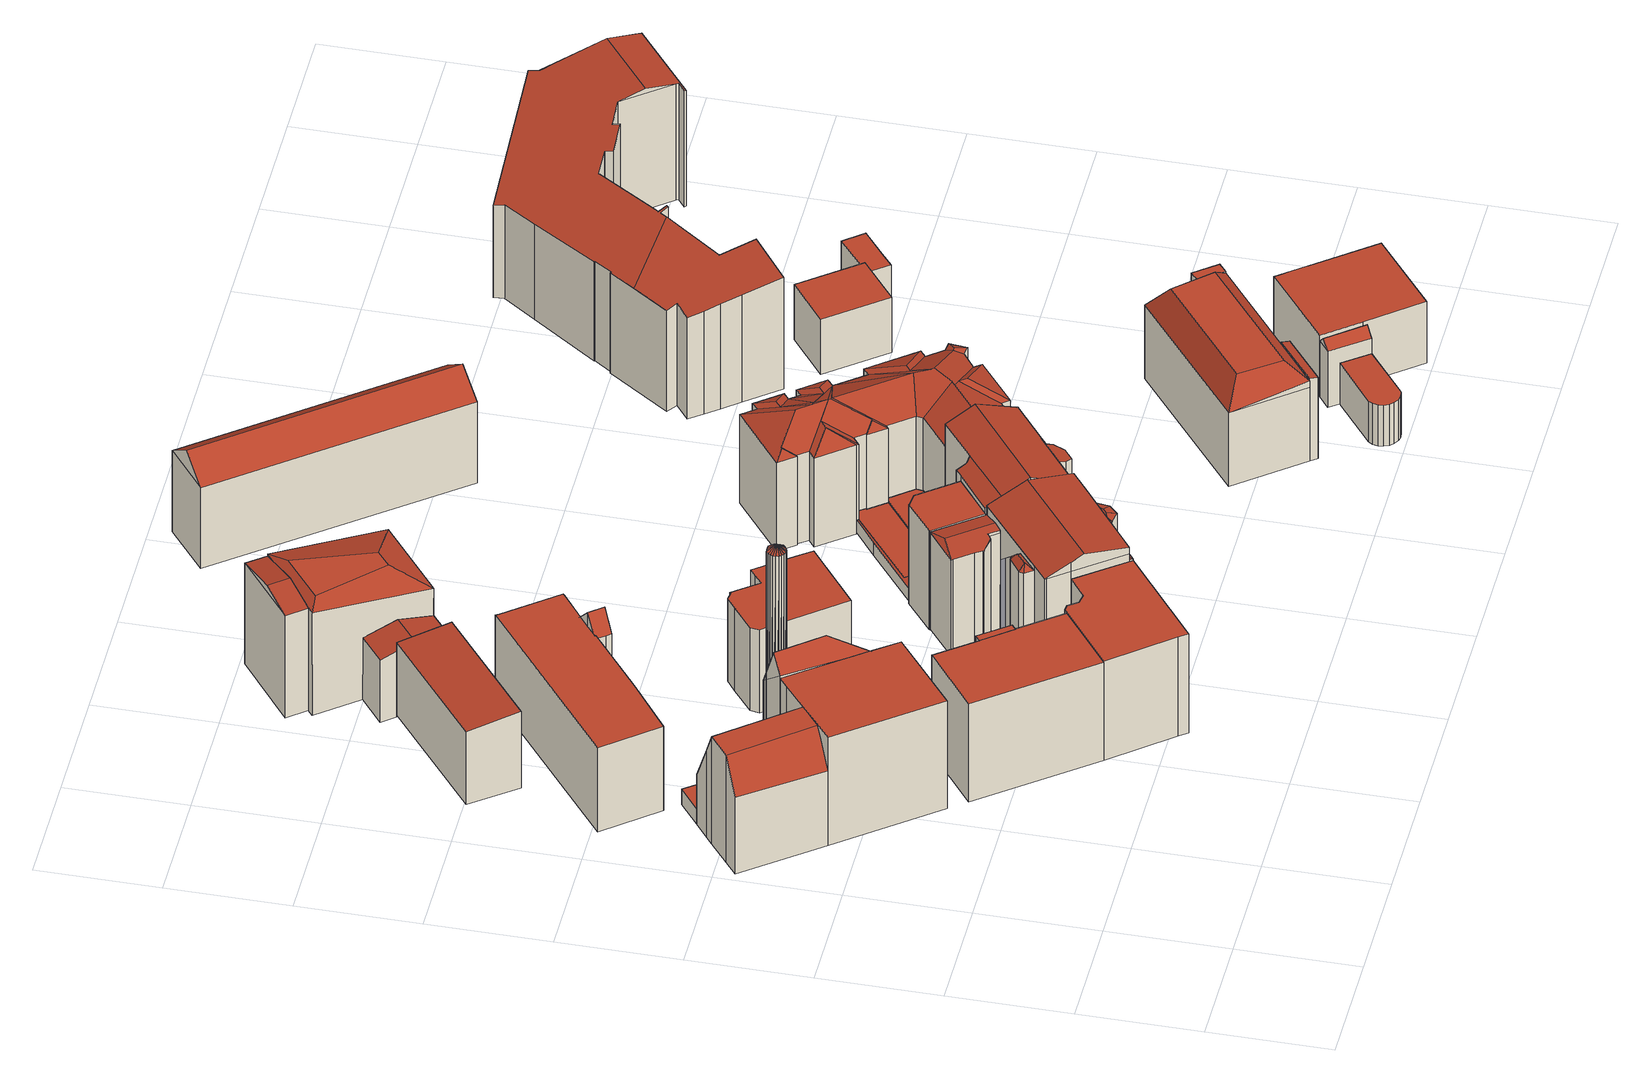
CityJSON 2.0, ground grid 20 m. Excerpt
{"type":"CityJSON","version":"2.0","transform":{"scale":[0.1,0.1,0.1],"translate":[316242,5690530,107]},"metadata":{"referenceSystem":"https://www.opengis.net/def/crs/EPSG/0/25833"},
"CityObjects":{
"building1":{"type":"Building","attributes":{"Gemeindeschluessel":14713000,"Geometrietyp2DReferenz":"3000","function":"31001_9998","roofType":"9999"},"children":["building1-1","building1-2","building1-3","building1-4"]},
"building1-1":{"type":"BuildingPart","attributes":{"Dachtyp_tdc":"tdcPolyFlatRoof","Dachneigung":0,"QualitaetDacherkennung":84,"Geometrietyp2DReferenz":"3000","roofType":"1000","measuredHeight":3.02},"parents":["building1"],"geometry":[{"type":"MultiSurface","lod":"2","boundaries":[[[0,1,2,3]],[[1,4,5,2]],[[4,1,0,6]],[[7,3,2,5]],[[6,0,3,7]],[[7,5,4,6]]],"semantics":{"surfaces":[{"type":"WallSurface"},{"type":"RoofSurface"},{"type":"GroundSurface"},{"type":"ClosureSurface"}],"values":[0,0,1,2,0,3]}}]},
"building1-2":{"type":"BuildingPart","attributes":{"Dachtyp_tdc":"tdcPolyFlatRoof","Dachneigung":0,"QualitaetDacherkennung":34,"Geometrietyp2DReferenz":"3000","roofType":"1000","measuredHeight":20.84},"parents":["building1"],"geometry":[{"type":"MultiSurface","lod":"2","boundaries":[[[8,9,10,11,12]],[[9,13,14,10]],[[13,15,16,14]],[[15,17,18,16]],[[17,19,20,21,18]],[[22,23,24,25,26]],[[23,22,27,28,19,17,15,13,9,8,29]],[[11,10,14,16,18,21,30,31,25,24]],[[28,32,20,19]],[[26,27,22]],[[25,31,27,26]],[[31,30,32,28,27]],[[30,21,20,32]],[[12,29,8]],[[11,24,23,29,12]]],"semantics":{"surfaces":[{"type":"WallSurface"},{"type":"RoofSurface"},{"type":"GroundSurface"},{"type":"ClosureSurface"}],"values":[0,0,0,0,0,0,1,2,0,0,3,3,3,0,3]}}]},
"building1-3":{"type":"BuildingPart","attributes":{"Dachtyp_tdc":"tdcHipAndGableRoof","Dachneigung":66.35,"QualitaetDacherkennung":4,"Geometrietyp2DReferenz":"3000","roofType":"5000","measuredHeight":24.48},"parents":["building1"],"geometry":[{"type":"MultiSurface","lod":"2","boundaries":[[[33,34,35,36]],[[34,12,11,35]],[[37,33,36,24,23]],[[12,34,38]],[[33,37,39]],[[34,33,39,38]],[[37,29,12,38,39]],[[36,35,11,24]],[[23,29,37]],[[24,11,12,29,23]]],"semantics":{"surfaces":[{"type":"WallSurface"},{"type":"RoofSurface"},{"type":"GroundSurface"},{"type":"ClosureSurface"}],"values":[0,0,0,1,0,1,1,2,0,3]}}]},
"building1-4":{"type":"BuildingPart","attributes":{"Dachtyp_tdc":"tdcCutGableRoof","Dachneigung":65.33,"QualitaetDacherkennung":38,"Geometrietyp2DReferenz":"3000","roofType":"9999","measuredHeight":20.9},"parents":["building1"],"geometry":[{"type":"MultiSurface","lod":"2","boundaries":[[[20,40,41,21]],[[40,42,43,41]],[[42,44,45,43]],[[44,46,47,45]],[[46,48,6,7,47]],[[49,5,4]],[[49,26,25,5]],[[42,40,20,32]],[[27,26,49,48,46,44]],[[32,28,27,44,42]],[[21,41,43,45,47,7,5,25,31,30]],[[49,4,6,48]],[[4,5,7,6]],[[31,25,26,27]],[[32,30,31,27,28]],[[30,32,20,21]]],"semantics":{"surfaces":[{"type":"WallSurface"},{"type":"RoofSurface"},{"type":"GroundSurface"},{"type":"ClosureSurface"}],"values":[0,0,0,0,0,0,0,1,1,1,2,0,3,3,3,3]}}]},
"building2":{"type":"Building","attributes":{"Gemeindeschluessel":14713000,"Geometrietyp2DReferenz":"3000","function":"31001_9998","roofType":"9999"},"children":["building2-1","building2-2"]},
"building2-1":{"type":"BuildingPart","attributes":{"Dachtyp_tdc":"tdcPolyFlatRoof","Dachneigung":0,"QualitaetDacherkennung":62,"Geometrietyp2DReferenz":"3000","roofType":"1000","measuredHeight":18.98},"parents":["building2"],"geometry":[{"type":"MultiSurface","lod":"2","boundaries":[[[50,51,52,53]],[[51,54,55,52]],[[54,56,55]],[[57,58,59,60,61]],[[58,62,63,59]],[[62,50,53,63]],[[62,58,57,64,54,51,50]],[[53,52,55,65,60,59,63]],[[66,56,54,64]],[[66,65,55,56]],[[61,66,64,57]],[[61,60,65,66]]],"semantics":{"surfaces":[{"type":"WallSurface"},{"type":"RoofSurface"},{"type":"GroundSurface"},{"type":"ClosureSurface"}],"values":[0,0,0,0,0,0,1,2,0,3,0,3]}}]},
"building2-2":{"type":"BuildingPart","attributes":{"Dachtyp_tdc":"tdcPolyFlatRoof","Dachneigung":0,"QualitaetDacherkennung":43,"Geometrietyp2DReferenz":"3000","roofType":"1000","measuredHeight":18.8},"parents":["building2"],"geometry":[{"type":"MultiSurface","lod":"2","boundaries":[[[67,68,69,70]],[[68,61,60,69]],[[56,67,70,55]],[[56,66,61,68,67]],[[70,69,60,65,55]],[[65,60,61,66]],[[55,65,66,56]]],"semantics":{"surfaces":[{"type":"WallSurface"},{"type":"RoofSurface"},{"type":"GroundSurface"},{"type":"ClosureSurface"}],"values":[0,0,0,1,2,3,3]}}]},
"building3":{"type":"Building","attributes":{"BodenHoehe":108.15,"gemHoehe":40,"BauwerkHoehe":40,"Breite":3,"Gemeindeschluessel":"14713000","Geometrietyp2DReferenz":"3000","function":"51002_1290","measuredHeight":40},"geometry":[{"type":"MultiSurface","lod":"2","boundaries":[[[71,72,73]],[[71,73,74]],[[71,74,75]],[[71,75,76]],[[71,76,77]],[[71,77,78]],[[71,78,79]],[[71,79,80]],[[71,80,81]],[[71,81,82]],[[71,82,83]],[[71,83,84]],[[71,84,85]],[[71,85,86]],[[71,86,87]],[[71,87,88]],[[71,88,89]],[[71,89,90]],[[73,72,91]],[[73,91,92]],[[72,71,93]],[[72,93,91]],[[71,90,94]],[[71,94,93]],[[90,89,95]],[[90,95,94]],[[89,88,96]],[[89,96,95]],[[88,87,97]],[[88,97,96]],[[87,86,98]],[[87,98,97]],[[86,85,99]],[[86,99,98]],[[85,84,100]],[[85,100,99]],[[84,83,101]],[[84,101,100]],[[83,82,102]],[[83,102,101]],[[82,81,103]],[[82,103,102]],[[81,80,104]],[[81,104,103]],[[80,79,105]],[[80,105,104]],[[79,78,106]],[[79,106,105]],[[78,77,107]],[[78,107,106]],[[77,76,108]],[[77,108,107]],[[76,75,109]],[[76,109,108]],[[75,74,110]],[[75,110,109]],[[74,73,92]],[[74,92,110]],[[110,92,91]],[[110,91,93]],[[110,93,94]],[[110,94,95]],[[110,95,96]],[[110,96,97]],[[110,97,98]],[[110,98,99]],[[110,99,100]],[[110,100,101]],[[110,101,102]],[[110,102,103]],[[110,103,104]],[[110,104,105]],[[110,105,106]],[[110,106,107]],[[110,107,108]],[[110,108,109]]],"semantics":{"surfaces":[{"type":"RoofSurface"},{"type":"WallSurface"},{"type":"GroundSurface"}],"values":[0,0,0,0,0,0,0,0,0,0,0,0,0,0,0,0,0,0,1,1,1,1,1,1,1,1,1,1,1,1,1,1,1,1,1,1,1,1,1,1,1,1,1,1,1,1,1,1,1,1,1,1,1,1,1,1,1,1,2,2,2,2,2,2,2,2,2,2,2,2,2,2,2,2,2,2]}}]},
"building4":{"type":"Building","attributes":{"Gemeindeschluessel":14713000,"Geometrietyp2DReferenz":"3000","function":"31001_9998","roofType":"9999"},"children":["building4-1","building4-2"]},
"building4-1":{"type":"BuildingPart","attributes":{"Dachtyp_tdc":"tdcPolyFlatRoof","Dachneigung":0,"QualitaetDacherkennung":53,"Geometrietyp2DReferenz":"3000","roofType":"1000","measuredHeight":16.34},"parents":["building4"],"geometry":[{"type":"MultiSurface","lod":"2","boundaries":[[[111,112,113,114]],[[112,115,116,113]],[[115,117,118,116]],[[117,119,120,118]],[[119,121,120]],[[122,123,124,125,126]],[[123,127,128,124]],[[127,129,130,128]],[[129,111,114,130]],[[129,127,123,122,131,132,133,134,119,117,115,112,111]],[[114,113,116,118,120,135,136,125,124,128,130]],[[134,121,119]],[[137,132,131]],[[136,135,133,132,137]],[[135,120,121,134,133]],[[126,137,131,122]],[[126,125,136,137]]],"semantics":{"surfaces":[{"type":"WallSurface"},{"type":"RoofSurface"},{"type":"GroundSurface"},{"type":"ClosureSurface"}],"values":[0,0,0,0,0,0,0,0,0,1,2,0,0,3,3,0,3]}}]},
"building4-2":{"type":"BuildingPart","attributes":{"Dachtyp_tdc":"tdcGableRoof","Dachneigung":45.98,"QualitaetDacherkennung":24,"Geometrietyp2DReferenz":"3000","roofType":"3100","measuredHeight":19.1},"parents":["building4"],"geometry":[{"type":"MultiSurface","lod":"2","boundaries":[[[138,139,140,141]],[[139,142,143,140]],[[142,144,145,143]],[[144,146,147,145]],[[146,148,149,147]],[[148,126,125,149]],[[121,138,141,120]],[[150,132,137,126,148,146,144]],[[144,142,139,138,121,134,150]],[[141,140,143,145,147,149,125,136,135,120]],[[137,136,125,126]],[[133,132,150]],[[135,136,137,132,133]],[[134,133,150]],[[135,133,134,121,120]]],"semantics":{"surfaces":[{"type":"WallSurface"},{"type":"RoofSurface"},{"type":"GroundSurface"},{"type":"ClosureSurface"}],"values":[0,0,0,0,0,0,0,1,1,2,3,0,3,0,3]}}]},
"building5":{"type":"Building","attributes":{"Dachtyp_tdc":"tdcPolyFlatRoof","Gemeindeschluessel":14713000,"Dachneigung":3.88,"QualitaetDacherkennung":70,"Geometrietyp2DReferenz":"3000","function":"31001_9998","roofType":"2100","measuredHeight":14.79},"geometry":[{"type":"MultiSurface","lod":"2","boundaries":[[[151,152,153,154]],[[152,155,156,153]],[[155,157,158,156]],[[157,151,154,158]],[[157,155,152,151]],[[154,153,156,158]]],"semantics":{"surfaces":[{"type":"WallSurface"},{"type":"RoofSurface"},{"type":"GroundSurface"}],"values":[0,0,0,0,1,2]}}]},
"building6":{"type":"Building","attributes":{"Dachtyp_tdc":"tdcPolyFlatRoof","Gemeindeschluessel":14713000,"Dachneigung":0,"QualitaetDacherkennung":20,"Geometrietyp2DReferenz":"3000","function":"31001_9998","roofType":"1000","measuredHeight":19.11},"geometry":[{"type":"MultiSurface","lod":"2","boundaries":[[[159,160,161,162]],[[160,163,63,161]],[[163,164,59,63]],[[164,165,166,59]],[[165,167,168,166]],[[167,169,170,168]],[[169,171,172,170]],[[171,173,174,172]],[[173,175,176,174]],[[175,159,162,176]],[[175,173,171,169,167,165,164,163,160,159]],[[162,161,63,59,166,168,170,172,174,176]]],"semantics":{"surfaces":[{"type":"WallSurface"},{"type":"RoofSurface"},{"type":"GroundSurface"}],"values":[0,0,0,0,0,0,0,0,0,0,1,2]}}]},
"building7":{"type":"Building","attributes":{"Dachtyp_tdc":"tdcPolyFlatRoof","Gemeindeschluessel":14713000,"Dachneigung":0,"QualitaetDacherkennung":47,"Geometrietyp2DReferenz":"3000","function":"31001_9998","roofType":"1000","measuredHeight":16.06},"geometry":[{"type":"MultiSurface","lod":"2","boundaries":[[[177,178,179,180]],[[178,181,182,179]],[[181,183,184,182]],[[183,185,186,184]],[[185,187,188,186]],[[187,189,190,188]],[[189,191,192,190]],[[191,193,194,192]],[[193,195,196,194]],[[195,197,198,196]],[[197,199,200,198]],[[199,201,202,200]],[[201,203,204,202]],[[203,205,206,204]],[[205,177,180,206]],[[205,203,201,199,197,195,193,191,189,187,185,183,181,178,177]],[[180,179,182,184,186,188,190,192,194,196,198,200,202,204,206]]],"semantics":{"surfaces":[{"type":"WallSurface"},{"type":"RoofSurface"},{"type":"GroundSurface"}],"values":[0,0,0,0,0,0,0,0,0,0,0,0,0,0,0,1,2]}}]},
"building8":{"type":"Building","attributes":{"Gemeindeschluessel":14713000,"Geometrietyp2DReferenz":"3000","function":"31001_9998","roofType":"9999"},"children":["building8-1","building8-2","building8-3"]},
"building8-1":{"type":"BuildingPart","attributes":{"Dachtyp_tdc":"tdcGableRoof","Dachneigung":13.35,"QualitaetDacherkennung":34,"Geometrietyp2DReferenz":"3000","roofType":"3100","measuredHeight":13.35},"parents":["building8"],"geometry":[{"type":"MultiSurface","lod":"2","boundaries":[[[207,208,209,210]],[[208,211,212,209]],[[211,213,214,212]],[[215,216,217,218]],[[216,207,210,217]],[[219,213,211,208,207]],[[207,216,215,219]],[[210,209,212,214,220,218,217]],[[220,214,213,219]],[[215,218,220,219]]],"semantics":{"surfaces":[{"type":"WallSurface"},{"type":"RoofSurface"},{"type":"GroundSurface"},{"type":"ClosureSurface"}],"values":[0,0,0,0,0,1,1,2,3,3]}}]},
"building8-2":{"type":"BuildingPart","attributes":{"Dachtyp_tdc":"tdcCutTentRoof","Dachneigung":17.84,"QualitaetDacherkennung":22,"Geometrietyp2DReferenz":"3000","roofType":"9999","measuredHeight":20.8},"parents":["building8"],"geometry":[{"type":"MultiSurface","lod":"2","boundaries":[[[221,222,223,224,225]],[[222,226,215,218,223]],[[221,227,228,229,230,231]],[[222,221,231,232]],[[226,222,232,233]],[[229,226,233,230]],[[233,232,231,230]],[[234,235,224,223,218,220,214]],[[235,234,229,228,236]],[[225,227,221]],[[225,224,235,236]],[[225,236,228,227]],[[234,214,213,219,215,226,229]],[[214,220,219,213]],[[219,220,218,215]]],"semantics":{"surfaces":[{"type":"WallSurface"},{"type":"RoofSurface"},{"type":"GroundSurface"},{"type":"ClosureSurface"}],"values":[0,0,1,1,1,1,1,2,0,0,3,3,0,3,3]}}]},
"building8-3":{"type":"BuildingPart","attributes":{"Dachtyp_tdc":"tdcGableRoof","Dachneigung":10.88,"QualitaetDacherkennung":29,"Geometrietyp2DReferenz":"3000","roofType":"3100","measuredHeight":20.99},"parents":["building8"],"geometry":[{"type":"MultiSurface","lod":"2","boundaries":[[[236,237,238,235]],[[237,239,240,238]],[[239,225,224,240]],[[239,237,241]],[[237,236,228,242,241]],[[225,239,241,242,227]],[[235,238,240,224]],[[235,224,225,236]],[[242,228,227]],[[227,228,236,225]]],"semantics":{"surfaces":[{"type":"WallSurface"},{"type":"RoofSurface"},{"type":"GroundSurface"},{"type":"ClosureSurface"}],"values":[0,0,0,0,1,1,2,3,0,3]}}]},
"building9":{"type":"Building","attributes":{"Gemeindeschluessel":14713000,"Geometrietyp2DReferenz":"3000","function":"31001_9998","roofType":"9999"},"children":["building9-1","building9-2","building9-3","building9-4"]},
"building9-1":{"type":"BuildingPart","attributes":{"Dachtyp_tdc":"tdcGableRoof","Dachneigung":10.1,"QualitaetDacherkennung":37,"Geometrietyp2DReferenz":"3000","roofType":"3100","measuredHeight":23.14},"parents":["building9"],"geometry":[{"type":"MultiSurface","lod":"2","boundaries":[[[243,244,245,246]],[[244,247,248,249,245]],[[250,251,252,253,254]],[[251,255,256,252]],[[255,257,258,256]],[[257,259,260,258]],[[259,261,260]],[[262,263,264,265,266,267,243]],[[268,269,270,267,266]],[[243,267,270,244]],[[244,270,269,247]],[[247,269,268,250]],[[250,268,266,265,251]],[[251,265,264,255]],[[255,264,263,257]],[[257,263,262,259]],[[259,262,243]],[[246,245,249,253,252,256,258,260,271,272]],[[254,248,247,250]],[[254,253,249,248]],[[246,272,273,274,261,259,243]],[[272,271,274,273]],[[274,271,260,261]]],"semantics":{"surfaces":[{"type":"WallSurface"},{"type":"RoofSurface"},{"type":"GroundSurface"},{"type":"ClosureSurface"}],"values":[0,0,0,0,0,0,0,1,1,0,0,0,0,0,0,0,0,2,0,3,0,3,3]}}]},
"building9-2":{"type":"BuildingPart","attributes":{"Dachtyp_tdc":"tdcFreeFormRoof","Dachneigung":42.8,"QualitaetDacherkennung":26,"Geometrietyp2DReferenz":"3000","roofType":"5000","measuredHeight":20.73},"parents":["building9"],"geometry":[{"type":"MultiSurface","lod":"2","boundaries":[[[275,276,277,278]],[[276,279,280,277]],[[279,281,282,280]],[[281,273,272,282]],[[261,283,284,260]],[[283,275,278,284]],[[274,273,281,279,285,286]],[[279,276,285]],[[276,275,287,288,286,285]],[[275,283,287]],[[283,261,288,287]],[[261,274,286,288]],[[278,277,280,282,272,271,260,284]],[[271,272,273,274]],[[260,271,274,261]]],"semantics":{"surfaces":[{"type":"WallSurface"},{"type":"RoofSurface"},{"type":"GroundSurface"},{"type":"ClosureSurface"}],"values":[0,0,0,0,0,0,1,1,1,1,1,1,2,3,3]}}]},
"building9-3":{"type":"BuildingPart","attributes":{"Dachtyp_tdc":"tdcFreeFormRoof","Dachneigung":15.08,"QualitaetDacherkennung":8,"Geometrietyp2DReferenz":"3000","roofType":"5000","measuredHeight":19.8},"parents":["building9"],"geometry":[{"type":"MultiSurface","lod":"2","boundaries":[[[289,290,291,292]],[[290,293,294,291]],[[293,295,296,294]],[[295,254,253,296]],[[248,297,298,249]],[[297,299,300,298]],[[299,289,292,300]],[[301,302,299,297]],[[301,297,248]],[[303,304,305,306,302,301,248,254]],[[303,254,295]],[[304,303,295,293]],[[305,304,293,290]],[[306,305,290,289]],[[302,306,289,299]],[[292,291,294,296,253,249,298,300]],[[249,253,254,248]]],"semantics":{"surfaces":[{"type":"WallSurface"},{"type":"RoofSurface"},{"type":"GroundSurface"},{"type":"ClosureSurface"}],"values":[0,0,0,0,0,0,0,1,1,1,1,1,1,1,1,2,3]}}]},
"building9-4":{"type":"BuildingPart","attributes":{"Dachtyp_tdc":"tdcFreeFormRoof","Dachneigung":10.23,"QualitaetDacherkennung":44,"Geometrietyp2DReferenz":"3000","roofType":"5000","measuredHeight":19.36},"parents":["building9"],"geometry":[{"type":"MultiSurface","lod":"2","boundaries":[[[307,308,309,310]],[[308,311,312,309]],[[311,313,314,312]],[[313,315,316,314]],[[315,317,318,316]],[[317,319,246,318]],[[319,320,272,246]],[[320,321,322,272]],[[321,323,324,322]],[[323,307,310,324]],[[325,326,315]],[[327,328,325,315,313,311,308,307,329,330]],[[328,331,326,325]],[[317,326,331,319]],[[319,331,328,327,320]],[[320,327,330,321]],[[321,330,329,323]],[[323,329,307]],[[315,326,317]],[[310,309,312,314,316,318,246,272,322,324]]],"semantics":{"surfaces":[{"type":"WallSurface"},{"type":"RoofSurface"},{"type":"GroundSurface"}],"values":[0,0,0,0,0,0,0,0,0,0,1,1,1,0,0,0,0,0,0,2]}}]},
"building10":{"type":"Building","attributes":{"Gemeindeschluessel":14713000,"Geometrietyp2DReferenz":"3000","function":"31001_9998","roofType":"9999"},"children":["building10-1","building10-2","building10-3","building10-4"]},
"building10-1":{"type":"BuildingPart","attributes":{"Dachtyp_tdc":"tdcPolyFlatRoof","Dachneigung":0,"QualitaetDacherkennung":45,"Geometrietyp2DReferenz":"3000","roofType":"1000","measuredHeight":19.23},"parents":["building10"],"geometry":[{"type":"MultiSurface","lod":"2","boundaries":[[[332,333,334,335]],[[333,336,337,334]],[[336,338,339,337]],[[338,340,341,339]],[[342,343,344,345]],[[343,332,335,344]],[[343,342,340,338,336,333,332]],[[335,334,337,339,341,345,344]],[[345,341,340,342]]],"semantics":{"surfaces":[{"type":"WallSurface"},{"type":"RoofSurface"},{"type":"GroundSurface"},{"type":"ClosureSurface"}],"values":[0,0,0,0,0,0,1,2,3]}}]},
"building10-2":{"type":"BuildingPart","attributes":{"Dachtyp_tdc":"tdcPolyFlatRoof","Dachneigung":25.88,"QualitaetDacherkennung":24,"Geometrietyp2DReferenz":"3000","roofType":"2100","measuredHeight":20.46},"parents":["building10"],"geometry":[{"type":"MultiSurface","lod":"2","boundaries":[[[346,347,348,349]],[[350,351,352,353]],[[350,354,355,351]],[[354,356,357,355]],[[356,358,359,357]],[[358,346,349,359]],[[358,356,354,350,353,360,347,346]],[[349,348,361,352,351,355,357,359]],[[360,361,348,347]],[[353,352,361,360]]],"semantics":{"surfaces":[{"type":"WallSurface"},{"type":"RoofSurface"},{"type":"GroundSurface"},{"type":"ClosureSurface"}],"values":[0,0,0,0,0,0,1,2,3,3]}}]},
"building10-3":{"type":"BuildingPart","attributes":{"Dachtyp_tdc":"tdcPolyFlatRoof","Dachneigung":24.97,"QualitaetDacherkennung":49,"Geometrietyp2DReferenz":"3000","roofType":"2100","measuredHeight":21.6},"parents":["building10"],"geometry":[{"type":"MultiSurface","lod":"2","boundaries":[[[362,363,342,345,364]],[[365,366,367,341,340]],[[366,368,369,367]],[[368,370,371,369]],[[370,368,366,365,363,362]],[[364,345,341,367,369,371]],[[340,342,363,365]],[[340,341,345,342]],[[364,371,370,362]]],"semantics":{"surfaces":[{"type":"WallSurface"},{"type":"RoofSurface"},{"type":"GroundSurface"},{"type":"ClosureSurface"}],"values":[0,0,0,0,1,2,0,3,3]}}]},
"building10-4":{"type":"BuildingPart","attributes":{"Dachtyp_tdc":"tdcGableRoof","Dachneigung":24.92,"QualitaetDacherkennung":72,"Geometrietyp2DReferenz":"3000","roofType":"3100","measuredHeight":23.75},"parents":["building10"],"geometry":[{"type":"MultiSurface","lod":"2","boundaries":[[[372,373,374,375]],[[373,376,377,374]],[[376,353,352,377]],[[347,378,379,348]],[[378,380,381,379]],[[380,362,364,381]],[[382,372,375,371,370]],[[380,378,347,360,353,376,373]],[[373,372,382,362,380]],[[375,374,377,352,361,348,379,381,364,371]],[[361,352,353,360]],[[347,348,361,360]],[[382,370,362]],[[370,371,364,362]]],"semantics":{"surfaces":[{"type":"WallSurface"},{"type":"RoofSurface"},{"type":"GroundSurface"},{"type":"ClosureSurface"}],"values":[0,0,0,0,0,0,0,1,1,2,3,3,0,3]}}]},
"building11":{"type":"Building","attributes":{"Gemeindeschluessel":14713000,"Geometrietyp2DReferenz":"3000","function":"31001_9998","roofType":"9999"},"children":["building11-1","building11-2","building11-3"]},
"building11-1":{"type":"BuildingPart","attributes":{"Dachtyp_tdc":"tdcPolyFlatRoof","Dachneigung":0,"QualitaetDacherkennung":67,"Geometrietyp2DReferenz":"3000","roofType":"1000","measuredHeight":2.57},"parents":["building11"],"geometry":[{"type":"MultiSurface","lod":"2","boundaries":[[[383,384,385,386,387]],[[384,388,389,385]],[[388,390,391,389]],[[390,392,393,391]],[[394,392,390,388,384,383,395,396]],[[397,386,385,389,391,393,398]],[[387,399,395,383]],[[387,386,397,399]],[[398,393,392,394]],[[399,396,395]],[[397,398,394,396,399]]],"semantics":{"surfaces":[{"type":"WallSurface"},{"type":"RoofSurface"},{"type":"GroundSurface"},{"type":"ClosureSurface"}],"values":[0,0,0,0,1,2,0,3,3,0,3]}}]},
"building11-2":{"type":"BuildingPart","attributes":{"Dachtyp_tdc":"tdcPolyFlatRoof","Dachneigung":0,"QualitaetDacherkennung":27,"Geometrietyp2DReferenz":"3000","roofType":"1000","measuredHeight":2.82},"parents":["building11"],"geometry":[{"type":"MultiSurface","lod":"2","boundaries":[[[400,401,402,403]],[[404,405,406,393,392]],[[405,407,408,406]],[[407,409,410,408]],[[409,411,412,410]],[[411,413,414,412]],[[413,400,403,414]],[[413,411,409,407,405,404,415,416,401,400]],[[403,402,398,393,406,408,410,412,414]],[[402,401,416,415,394,398]],[[392,394,415,404]],[[392,393,398,394]]],"semantics":{"surfaces":[{"type":"WallSurface"},{"type":"RoofSurface"},{"type":"GroundSurface"},{"type":"ClosureSurface"}],"values":[0,0,0,0,0,0,0,1,2,3,0,3]}}]},
"building11-3":{"type":"BuildingPart","attributes":{"Dachtyp_tdc":"tdcPolyFlatRoof","Dachneigung":3.67,"QualitaetDacherkennung":19,"Geometrietyp2DReferenz":"3000","roofType":"2100","measuredHeight":3.01},"parents":["building11"],"geometry":[{"type":"MultiSurface","lod":"2","boundaries":[[[417,418,419,420]],[[418,421,422,419]],[[421,387,386,422]],[[423,424,425,402,401]],[[424,426,427,425]],[[426,417,420,427]],[[426,424,423,416,415,396,399,387,421,418,417]],[[420,419,422,386,397,398,402,425,427]],[[397,386,387,399]],[[401,416,423]],[[394,396,415]],[[398,397,399,396,394]],[[401,402,398,394,415,416]]],"semantics":{"surfaces":[{"type":"WallSurface"},{"type":"RoofSurface"},{"type":"GroundSurface"},{"type":"ClosureSurface"}],"values":[0,0,0,0,0,0,1,2,3,0,0,3,3]}}]},
"building12":{"type":"Building","attributes":{"Dachtyp_tdc":"tdcFreeFormRoof","Gemeindeschluessel":14713000,"Dachneigung":27.44,"QualitaetDacherkennung":8,"Geometrietyp2DReferenz":"3000","function":"31001_9998","roofType":"5000","measuredHeight":21.03},"geometry":[{"type":"MultiSurface","lod":"2","boundaries":[[[428,429,430,431]],[[429,432,433,430]],[[432,434,435,433]],[[434,436,437,435]],[[436,438,439,437]],[[438,440,441,439]],[[440,442,443,441]],[[442,444,445,443]],[[444,446,447,445]],[[446,448,449,447]],[[448,450,451,449]],[[450,452,453,451]],[[452,454,455,453]],[[454,456,457,455]],[[456,458,459,457]],[[458,460,461,459]],[[460,462,463,461]],[[462,464,465,463]],[[464,466,467,465]],[[466,468,469,467]],[[468,470,471,469]],[[470,472,473,471]],[[472,474,475,473]],[[474,476,477,475]],[[476,478,479,477]],[[478,480,481,479]],[[480,482,483,481]],[[482,484,485,483]],[[484,486,487,485]],[[486,488,489,487]],[[488,490,491,489]],[[490,492,493,491]],[[492,494,495,493]],[[494,496,497,495]],[[496,498,499,497]],[[498,500,501,499]],[[500,428,431,501]],[[502,503,498,496]],[[502,496,494]],[[504,503,502,494,492]],[[505,506,507,508,504,492,490]],[[509,505,490,488]],[[509,488,486]],[[506,505,509,486,484]],[[510,511,507,506,484,482]],[[512,510,482,480]],[[512,480,478]],[[513,511,510,512,478,476]],[[476,514,513]],[[474,514,476]],[[474,515,514]],[[474,516,515]],[[474,517,516]],[[518,517,474]],[[518,519,517]],[[519,518,520]],[[466,521,468]],[[466,518,521]],[[518,466,520]],[[522,521,518,474,472]],[[522,472,470]],[[521,522,470,468]],[[523,520,466,464]],[[523,464,462]],[[519,520,523,462,460]],[[524,519,460,458]],[[525,526,524,458,456]],[[454,525,456]],[[526,525,454,452]],[[517,519,524,526,452,450]],[[527,528,517,450,448]],[[527,446,444]],[[446,527,448]],[[528,527,444,442]],[[529,516,517,528,442,440]],[[530,529,440,438]],[[530,438,436]],[[515,516,529,530,436,434]],[[514,515,434,432]],[[508,507,511,513,514,432,429]],[[531,504,508,429,428]],[[531,428,500]],[[503,504,531,500,498]],[[431,430,433,435,437,439,441,443,445,447,449,451,453,455,457,459,461,463,465,467,469,471,473,475,477,479,481,483,485,487,489,491,493,495,497,499,501]]],"semantics":{"surfaces":[{"type":"WallSurface"},{"type":"RoofSurface"},{"type":"GroundSurface"}],"values":[0,0,0,0,0,0,0,0,0,0,0,0,0,0,0,0,0,0,0,0,0,0,0,0,0,0,0,0,0,0,0,0,0,0,0,0,0,1,1,1,1,1,1,1,1,1,1,1,1,1,1,1,1,1,1,1,1,1,1,1,1,1,1,1,1,1,1,1,1,1,1,1,1,1,1,1,1,1,1,1,1,1,1,2]}}]},
"building13":{"type":"Building","attributes":{"Dachtyp_tdc":"tdcGableRoof","Gemeindeschluessel":14713000,"Dachneigung":36.93,"QualitaetDacherkennung":81,"Geometrietyp2DReferenz":"3000","function":"31001_9998","roofType":"3100","measuredHeight":19.42},"geometry":[{"type":"MultiSurface","lod":"2","boundaries":[[[532,533,534,535]],[[533,536,537,534]],[[536,538,539,537]],[[538,532,535,539]],[[536,533,540]],[[532,538,541]],[[533,532,541,540]],[[538,536,540,541]],[[535,534,537,539]]],"semantics":{"surfaces":[{"type":"WallSurface"},{"type":"RoofSurface"},{"type":"GroundSurface"}],"values":[0,0,0,0,0,0,1,1,2]}}]},
"building14":{"type":"Building","attributes":{"Gemeindeschluessel":14713000,"Geometrietyp2DReferenz":"3000","function":"31001_9998","roofType":"9999"},"children":["building14-1","building14-2","building14-3"]},
"building14-1":{"type":"BuildingPart","attributes":{"Dachtyp_tdc":"tdcCutTentRoof","Dachneigung":0.685,"QualitaetDacherkennung":53,"Geometrietyp2DReferenz":"3000","roofType":"9999","measuredHeight":18.69},"parents":["building14"],"geometry":[{"type":"MultiSurface","lod":"2","boundaries":[[[542,543,544,545]],[[546,547,548,549]],[[550,551,552,553]],[[551,542,545,552]],[[542,551,554,555]],[[556,557,542,555,558]],[[559,560,556,558,561]],[[551,559,561,554]],[[561,558,555,554]],[[550,559,551]],[[546,556,560,547]],[[542,557,543]],[[545,544,549,548,553,552]],[[549,544,543,546]],[[553,548,547,550]],[[547,560,559,550]],[[543,557,556,546]]],"semantics":{"surfaces":[{"type":"WallSurface"},{"type":"RoofSurface"},{"type":"GroundSurface"},{"type":"ClosureSurface"}],"values":[0,0,0,0,1,1,1,1,1,0,0,0,2,3,3,3,3]}}]},
"building14-2":{"type":"BuildingPart","attributes":{"Dachtyp_tdc":"tdcPolyFlatRoof","Dachneigung":0,"QualitaetDacherkennung":43,"Geometrietyp2DReferenz":"3000","roofType":"1000","measuredHeight":15.84},"parents":["building14"],"geometry":[{"type":"MultiSurface","lod":"2","boundaries":[[[562,563,564,544,543,557]],[[563,565,566,564]],[[565,567,556,546,549,566]],[[567,565,563,562]],[[544,564,566,549]],[[557,556,567,562]],[[543,544,549,546]],[[543,546,556,557]]],"semantics":{"surfaces":[{"type":"WallSurface"},{"type":"RoofSurface"},{"type":"GroundSurface"},{"type":"ClosureSurface"}],"values":[0,0,0,1,2,0,3,3]}}]},
"building14-3":{"type":"BuildingPart","attributes":{"Dachtyp_tdc":"tdcPolyFlatRoof","Dachneigung":11.05,"QualitaetDacherkennung":35,"Geometrietyp2DReferenz":"3000","roofType":"2100","measuredHeight":15.99},"parents":["building14"],"geometry":[{"type":"MultiSurface","lod":"2","boundaries":[[[568,569,570,548,547,560]],[[569,571,572,570]],[[571,573,559,550,553,572]],[[573,571,569,568]],[[548,570,572,553]],[[560,559,573,568]],[[547,548,553,550]],[[547,550,559,560]]],"semantics":{"surfaces":[{"type":"WallSurface"},{"type":"RoofSurface"},{"type":"GroundSurface"},{"type":"ClosureSurface"}],"values":[0,0,0,1,2,0,3,3]}}]},
"building15":{"type":"Building","attributes":{"Gemeindeschluessel":14713000,"Geometrietyp2DReferenz":"3000","function":"31001_9998","roofType":"9999"},"children":["building15-1","building15-2","building15-3","building15-4"]},
"building15-1":{"type":"BuildingPart","attributes":{"Dachtyp_tdc":"tdcPolyFlatRoof","Dachneigung":0,"QualitaetDacherkennung":74,"Geometrietyp2DReferenz":"3000","roofType":"1000","measuredHeight":11.88},"parents":["building15"],"geometry":[{"type":"MultiSurface","lod":"2","boundaries":[[[574,575,576,577]],[[575,578,576]],[[579,580,581]],[[579,582,583,580]],[[582,584,585,583]],[[584,586,587,588,585]],[[589,574,577,590,591]],[[589,586,584,582,579,575,574]],[[577,576,580,583,585,588,590]],[[581,578,575,579]],[[581,580,576,578]],[[591,587,586,589]],[[591,590,588,587]]],"semantics":{"surfaces":[{"type":"WallSurface"},{"type":"RoofSurface"},{"type":"GroundSurface"},{"type":"ClosureSurface"}],"values":[0,0,0,0,0,0,0,1,2,0,3,0,3]}}]},
"building15-2":{"type":"BuildingPart","attributes":{"Dachtyp_tdc":"tdcFreeFormRoof","Dachneigung":46.5,"QualitaetDacherkennung":9,"Geometrietyp2DReferenz":"3000","roofType":"5000","measuredHeight":12.4},"parents":["building15"],"geometry":[{"type":"MultiSurface","lod":"2","boundaries":[[[592,591,590,593]],[[587,594,595,596,588]],[[597,594,587]],[[598,597,587,591]],[[598,591,592]],[[597,598,592,594]],[[593,590,588,596,599]],[[588,590,591,587]],[[593,599,600,595,594,592]],[[599,596,595,600]]],"semantics":{"surfaces":[{"type":"WallSurface"},{"type":"RoofSurface"},{"type":"GroundSurface"},{"type":"ClosureSurface"}],"values":[0,0,0,1,0,1,2,3,0,3]}}]},
"building15-3":{"type":"BuildingPart","attributes":{"Dachtyp_tdc":"tdcPolyFlatRoof","Dachneigung":0,"QualitaetDacherkennung":58,"Geometrietyp2DReferenz":"3000","roofType":"1000","measuredHeight":7.93},"parents":["building15"],"geometry":[{"type":"MultiSurface","lod":"2","boundaries":[[[601,602,603,604]],[[602,605,606,603]],[[605,607,608,606]],[[607,609,610,608]],[[609,611,612,610]],[[611,613,614,612]],[[613,615,616,614]],[[615,617,618,616]],[[617,600,599,618]],[[595,619,620,596]],[[619,601,604,620]],[[619,595,600,617,615,613,611,609,607,605,602,601]],[[604,603,606,608,610,612,614,616,618,599,596,620]],[[596,599,600,595]]],"semantics":{"surfaces":[{"type":"WallSurface"},{"type":"RoofSurface"},{"type":"GroundSurface"},{"type":"ClosureSurface"}],"values":[0,0,0,0,0,0,0,0,0,0,0,1,2,3]}}]},
"building15-4":{"type":"BuildingPart","attributes":{"Dachtyp_tdc":"tdcFreeFormRoof","Dachneigung":46.03,"QualitaetDacherkennung":12,"Geometrietyp2DReferenz":"3000","roofType":"5000","measuredHeight":8.9},"parents":["building15"],"geometry":[{"type":"MultiSurface","lod":"2","boundaries":[[[621,622,578,581]],[[576,623,624,580]],[[578,625,623,576]],[[625,626,624,623]],[[626,581,580,624]],[[621,581,626]],[[622,621,626,625]],[[622,625,578]],[[576,580,581,578]]],"semantics":{"surfaces":[{"type":"RoofSurface"},{"type":"GroundSurface"},{"type":"WallSurface"},{"type":"ClosureSurface"}],"values":[0,1,2,2,2,2,0,2,3]}}]},
"building16":{"type":"Building","attributes":{"Dachtyp_tdc":"tdcPolyFlatRoof","Gemeindeschluessel":14713000,"Dachneigung":0,"QualitaetDacherkennung":60,"Geometrietyp2DReferenz":"3000","function":"31001_9998","roofType":"1000","measuredHeight":10.71},"geometry":[{"type":"MultiSurface","lod":"2","boundaries":[[[627,628,629,630]],[[628,631,632,629]],[[631,633,634,632]],[[633,627,630,634]],[[633,631,628,627]],[[630,629,632,634]]],"semantics":{"surfaces":[{"type":"WallSurface"},{"type":"RoofSurface"},{"type":"GroundSurface"}],"values":[0,0,0,0,1,2]}}]},
"building17":{"type":"Building","attributes":{"Dachtyp_tdc":"tdcPolyFlatRoof","Gemeindeschluessel":14713000,"Dachneigung":0,"QualitaetDacherkennung":39,"Geometrietyp2DReferenz":"3000","function":"31001_9998","roofType":"1000","measuredHeight":6.12},"geometry":[{"type":"MultiSurface","lod":"2","boundaries":[[[635,636,637,638]],[[636,639,640,637]],[[639,641,642,640]],[[641,643,644,642]],[[643,635,638,644]],[[643,641,639,636,635]],[[638,637,640,642,644]]],"semantics":{"surfaces":[{"type":"WallSurface"},{"type":"RoofSurface"},{"type":"GroundSurface"}],"values":[0,0,0,0,0,1,2]}}]},
"building18":{"type":"Building","attributes":{"Dachtyp_tdc":"tdcFreeFormRoof","Gemeindeschluessel":14713000,"Dachneigung":10.97,"QualitaetDacherkennung":4,"Geometrietyp2DReferenz":"3000","function":"31001_9998","roofType":"5000","measuredHeight":23.52},"geometry":[{"type":"MultiSurface","lod":"2","boundaries":[[[645,646,647,648]],[[646,649,650,647]],[[649,651,652,650]],[[651,653,654,652]],[[653,655,656,654]],[[655,657,658,656]],[[657,659,660,658]],[[659,661,662,660]],[[661,663,664,662]],[[663,665,666,664]],[[665,667,668,666]],[[667,669,670,668]],[[669,671,672,670]],[[671,673,674,672]],[[673,675,676,674]],[[675,677,678,676]],[[677,679,680,678]],[[679,681,682,680]],[[681,683,684,682]],[[683,685,686,684]],[[685,687,688,686]],[[687,689,690,688]],[[689,691,692,690]],[[691,693,694,692]],[[693,695,696,694]],[[695,697,698,696]],[[697,699,700,698]],[[699,701,702,700]],[[701,703,704,702]],[[703,705,706,704]],[[705,707,708,706]],[[707,709,710,708]],[[709,711,712,710]],[[711,713,714,712]],[[713,715,716,714]],[[715,717,718,716]],[[717,645,648,718]],[[691,689,687,685,683,681,719,720,699,697,695,693]],[[721,722,653,651,649,646,645]],[[722,721,717,715,713,711,709,707,705,703,701,720,719,679,677,675,673,671,669,667,665,663,661,659,657,655]],[[681,679,719]],[[645,717,721]],[[701,699,720]],[[655,653,722]],[[648,647,650,652,654,656,658,660,662,664,666,668,670,672,674,676,678,680,682,684,686,688,690,692,694,696,698,700,702,704,706,708,710,712,714,716,718]]],"semantics":{"surfaces":[{"type":"WallSurface"},{"type":"RoofSurface"},{"type":"GroundSurface"}],"values":[0,0,0,0,0,0,0,0,0,0,0,0,0,0,0,0,0,0,0,0,0,0,0,0,0,0,0,0,0,0,0,0,0,0,0,0,0,1,1,1,0,0,0,0,2]}}]}
},
"vertices":[
[154,880,41],[213,803,41],[213,803,11],[154,880,11],[176,774,41],[176,774,11],[113,848,41],[113,848,11],
[321,625,220],[351,586,220],[351,586,11],[321,625,11],[321,625,218],[327,567,220],[327,567,11],[312,555,220],[312,555,11],[229,489,220],[229,489,11],[106,645,220],[106,645,155],[106,645,11],[212,732,220],[228,745,220],[228,745,11],[212,732,11],[212,732,101],[169,697,220],[152,683,220],[294,659,220],[132,667,11],[169,697,11],[132,667,219],
[270,780,176],[366,669,167],[366,669,11],[270,780,11],[228,745,224],[299,690,256],[243,758,256],
[10,767,160],[10,767,11],[34,786,219],[34,786,11],[72,816,220],[72,816,11],[86,827,180],[86,827,11],[113,848,107],[176,774,103],
[249,460,203],[350,539,203],[350,539,13],[249,460,13],[399,476,203],[399,476,13],[399,476,201],[438,429,203],[490,362,203],[490,362,13],[438,429,13],[438,429,201],[388,283,203],[388,283,13],[437,428,203],[437,428,13],[437,428,201],
[411,485,201],[448,437,201],[448,437,13],[411,485,13],
[309,768,412],[308,772,412],[305,776,412],[301,779,412],[296,780,412],[292,780,412],[287,779,412],[284,776,412],[281,772,412],[279,768,412],[279,763,412],[281,758,412],[284,755,412],[287,752,412],[292,750,412],[296,750,412],[301,752,412],[305,755,412],[308,758,412],[309,763,412],[308,772,12],[305,776,12],[309,768,12],[309,763,12],[308,758,12],[305,755,12],[301,752,12],[296,750,12],[292,750,12],[287,752,12],[284,755,12],[281,758,12],[279,763,12],[279,768,12],[281,772,12],[284,776,12],[287,779,12],[292,780,12],[296,780,12],[301,779,12],
[339,1207,173],[341,1204,173],[341,1204,10],[339,1207,10],[343,1201,173],[343,1201,10],[410,1118,173],[410,1118,10],[406,1115,173],[406,1115,10],[406,1115,116],[324,1049,173],[221,968,173],[221,968,10],[324,1049,10],[324,1049,166],[135,904,173],[135,904,10],[65,990,173],[65,990,10],[322,1050,173],[326,1053,173],[341,1065,173],[362,1081,173],[341,1065,10],[322,1050,10],[322,1050,166],
[368,1083,167],[382,1064,168],[382,1064,10],[368,1083,10],[384,1062,168],[384,1062,10],[359,1043,201],[359,1043,10],[340,1028,167],[340,1028,10],[334,1035,166],[334,1035,10],[341,1065,201],
[142,1124,158],[86,1196,151],[86,1196,10],[142,1124,10],[271,1343,151],[271,1343,10],[327,1271,158],[327,1271,10],
[478,172,205],[468,186,205],[468,186,13],[478,172,13],[388,283,205],[490,362,205],[494,366,205],[494,366,13],[505,365,205],[505,365,13],[517,349,205],[517,349,13],[534,346,205],[534,346,13],[568,372,205],[568,372,13],[631,291,205],[631,291,13],
[588,772,174],[485,692,174],[485,692,13],[588,772,13],[399,798,174],[399,798,13],[388,811,174],[388,811,13],[390,826,174],[390,826,13],[431,859,174],[431,859,13],[451,874,174],[451,874,13],[463,872,174],[463,872,13],[465,874,174],[465,874,13],[477,859,174],[477,859,13],[487,846,174],[487,846,13],[497,833,174],[497,833,13],[511,845,174],[511,845,13],[524,855,174],[524,855,13],[569,797,174],[569,797,13],
[290,1318,140],[271,1343,133],[271,1343,6],[290,1318,6],[253,1365,126],[253,1365,6],[300,1402,126],[300,1402,6],[374,1309,126],[327,1271,126],[327,1271,6],[374,1309,6],[337,1356,140],[337,1356,6],
[370,1563,205],[495,1405,180],[495,1405,6],[370,1563,6],[370,1563,201],[374,1309,179],[352,1549,205],[262,1479,205],[247,1468,205],[277,1470,214],[350,1528,214],[405,1400,208],[379,1379,208],[247,1468,6],[258,1476,6],[258,1476,204],
[233,1506,204],[233,1506,6],[346,1593,201],[346,1593,6],[284,1545,216],[308,1515,216],
[693,529,220],[781,415,220],[781,415,14],[693,529,14],[740,383,220],[740,383,208],[740,383,14],[627,296,220],[568,372,220],[568,372,14],[627,296,14],[627,296,208],[542,404,220],[542,404,14],[541,407,220],[541,407,14],[569,429,220],[569,429,14],[569,429,211],[569,429,221],[541,407,221],[542,404,222],[568,372,237],[581,355,246],[734,476,246],[627,296,232],[740,383,232],[781,415,232],[604,458,14],[658,501,14],[658,501,147],[604,458,211],
[560,451,211],[586,470,211],[586,470,14],[560,451,14],[594,470,211],[594,470,14],[603,458,211],[603,458,14],[559,443,211],[559,443,14],[589,460,221],[589,459,221],[570,445,221],[571,445,222],
[730,337,208],[709,340,208],[709,340,14],[730,337,14],[703,348,208],[703,348,14],[631,291,208],[631,291,14],[748,372,208],[748,372,14],[746,352,208],[746,352,14],[738,369,211],[732,359,212],[631,295,209],[704,352,209],[715,350,211],[725,353,212],
[611,515,200],[611,517,200],[611,517,14],[611,515,14],[603,528,200],[603,528,14],[581,556,200],[581,556,14],[579,559,200],[579,559,14],[635,603,200],[635,603,14],[693,529,200],[658,501,200],[645,517,200],[645,517,14],[637,511,200],[637,511,14],[618,577,208],[635,603,202],[658,501,205],[670,511,208],[637,511,203],[645,517,205],[693,529,202],
[636,605,204],[690,648,204],[690,648,12],[636,605,12],[691,647,204],[691,647,12],[712,645,204],[712,645,12],[760,584,204],[760,584,12],[692,531,204],[635,603,204],[635,603,12],[692,531,12],
[831,438,210],[821,446,216],[821,446,12],[831,438,12],[860,475,216],[860,475,12],[870,483,12],[870,483,216],[868,465,209],[868,465,12],[867,447,203],[867,447,12],[848,432,203],[848,432,12],[870,484,216],[870,484,12],
[708,509,228],[692,531,215],[708,509,12],[760,584,215],[771,593,215],[771,593,12],[782,579,223],[782,579,12],[794,577,227],[794,577,12],
[860,629,227],[890,590,249],[890,590,12],[860,629,12],[935,534,216],[935,534,12],[781,415,216],[781,415,12],[738,471,249],[738,471,12],[794,577,228],
[837,757,39],[851,768,39],[851,768,14],[837,757,14],[837,757,38],[864,751,39],[864,751,14],[862,750,39],[862,750,14],[884,722,39],[884,722,14],[751,618,39],[716,661,39],[728,646,39],[716,661,14],[751,618,14],[716,661,38],
[782,579,42],[771,593,42],[771,593,14],[782,579,14],[884,722,42],[889,726,42],[889,726,14],[921,687,42],[921,687,14],[919,676,42],[919,676,14],[860,629,42],[860,629,14],[794,577,42],[794,577,14],[751,618,42],[752,616,42],
[691,647,38],[787,723,38],[787,723,14],[691,647,14],[835,760,38],[835,760,14],[771,593,44],[760,584,44],[760,584,14],[712,645,39],[712,645,14],
[860,629,183],[919,676,183],[919,676,11],[860,629,11],[921,687,183],[921,687,11],[889,726,183],[889,726,11],[884,722,183],[884,722,11],[862,750,183],[862,750,11],[864,751,183],[864,751,11],[851,768,183],[851,768,11],[837,757,183],[837,757,11],[835,760,183],[835,760,11],[791,815,183],[791,815,11],[805,826,183],[805,826,11],[792,843,183],[792,843,11],[790,841,183],[790,841,11],[769,868,183],[769,868,11],[869,947,183],[869,947,11],[887,924,183],[887,924,11],[898,934,183],[898,934,11],[931,892,183],[931,892,11],[920,883,183],[920,883,11],[933,867,183],[933,867,11],[944,876,183],[944,876,11],[977,835,183],[977,835,11],[965,825,183],[965,825,11],[1002,778,183],[1002,778,11],[1014,788,183],[1014,788,11],[1073,713,183],[1073,713,11],[1062,704,183],[1062,704,11],[1083,678,183],[1083,678,11],[1099,676,183],[1099,676,11],[1096,646,183],[1096,646,11],[1080,648,183],[1080,648,11],[1053,628,183],[1053,628,11],[1062,616,183],[1062,616,11],[988,557,183],[988,557,11],[978,569,183],[978,569,11],[935,534,183],[935,534,11],[995,624,208],[986,636,208],[969,638,214],[1075,664,191],[1075,663,191],[993,674,221],[976,644,214],[1082,663,191],[995,712,208],[991,679,220],[1006,720,208],[991,679,219],[983,705,214],[898,811,215],[896,812,215],[893,816,215],[883,835,214],[877,837,215],[883,887,197],[928,830,197],[940,839,197],[894,896,197],[859,859,215],[793,866,192],[795,867,192],[844,809,202],[857,820,202],[889,748,192],[887,747,192],[911,593,214],
[620,1764,170],[906,1403,170],[906,1403,13],[620,1764,13],[829,1341,170],[829,1341,13],[543,1703,170],[543,1703,13],[868,1372,207],[581,1733,207],
[1280,414,159],[1335,345,159],[1335,345,16],[1280,414,16],[1365,308,159],[1218,191,159],[1218,191,16],[1365,308,16],[1142,131,159],[1057,237,159],[1057,237,16],[1142,131,16],[1098,233,202],[1274,373,202],[1365,308,171],[1335,345,167],[1326,316,203],[1142,131,171],[1218,191,171],[1143,170,203],
[1335,345,174],[1351,358,174],[1351,358,16],[1380,321,174],[1380,321,16],[1365,308,174],
[1218,191,176],[1226,180,173],[1226,180,16],[1151,120,173],[1151,120,16],[1142,131,176],
[1416,246,134],[1428,231,134],[1428,231,15],[1416,246,15],[1428,231,95],[1452,201,134],[1452,201,15],[1452,201,95],[1528,105,134],[1528,105,15],[1407,9,134],[1407,9,15],[1340,92,134],[1340,92,123],[1340,92,15],[1295,149,134],[1295,149,15],[1295,149,123],
[1273,132,123],[1273,132,15],[1317,74,123],[1317,74,94],[1317,74,15],[1329,83,139],[1284,141,138],[1285,116,15],[1285,116,94],
[1236,11,94],[1227,10,94],[1227,10,15],[1236,11,15],[1219,11,94],[1219,11,15],[1211,16,94],[1211,16,15],[1205,22,94],[1205,22,15],[1201,30,94],[1201,30,15],[1200,38,94],[1200,38,15],[1202,47,94],[1202,47,15],[1206,54,94],[1206,54,15],[1239,12,94],[1239,12,15],
[1459,206,104],[1435,236,104],[1442,242,15],[1465,211,15],[1442,242,95],[1465,211,95],
[1263,949,119],[1336,856,119],[1336,856,12],[1263,949,12],[1264,799,119],[1264,799,12],[1191,892,119],[1191,892,12],
[1392,828,74],[1367,860,74],[1367,860,13],[1392,828,13],[1432,913,74],[1432,913,13],[1458,881,74],[1458,881,13],[1415,847,74],[1415,847,13],
[1658,1269,234],[1540,1175,234],[1540,1175,10],[1658,1269,10],[1537,1177,235],[1537,1177,10],[1552,1189,235],[1552,1189,10],[1550,1192,235],[1550,1192,10],[1489,1269,236],[1489,1269,10],[1444,1267,231],[1444,1267,10],[1442,1267,231],[1442,1267,10],[1442,1255,233],[1442,1255,10],[1386,1253,226],[1386,1253,10],[1385,1266,224],[1385,1266,10],[1383,1266,224],[1383,1266,10],[1338,1265,219],[1338,1265,10],[1262,1158,226],[1262,1158,10],[1261,1157,226],[1261,1157,10],[1274,1147,229],[1274,1147,10],[1271,1144,229],[1271,1144,10],[1258,1153,226],[1258,1153,10],[1224,1105,226],[1224,1105,10],[1182,1046,224],[1182,1046,10],[1221,998,232],[1221,998,10],[1148,940,226],[1148,940,10],[1105,994,217],[1105,994,10],[1082,1022,213],[1082,1022,10],[1065,1044,209],[1065,1044,10],[1048,1066,206],[1048,1066,10],[1076,1088,208],[1076,1088,10],[1058,1100,205],[1058,1100,10],[1130,1202,204],[1130,1202,10],[1132,1201,204],[1132,1201,10],[1153,1231,202],[1153,1231,10],[1152,1232,202],[1152,1232,10],[1229,1340,194],[1229,1340,10],[1268,1394,191],[1268,1394,10],[1267,1412,188],[1267,1412,10],[1551,1420,221],[1551,1420,10],[1552,1402,224],[1552,1402,10],[1250,1142,227],[1099,1159,206],[1622,1314,245],[1518,1232,245]
]}
